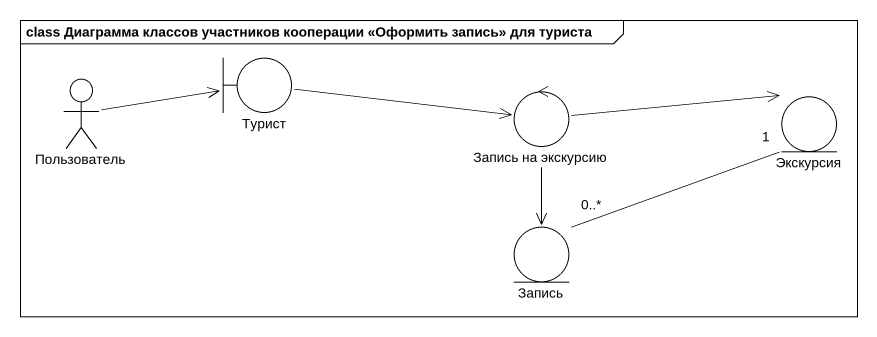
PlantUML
@startuml
mainframe class Диаграмма классов участников кооперации <<Оформить запись>> для туриста
boundary Турист
actor Пользователь
control "Запись на экскурсию" as Запись_на_экскурсию
entity Экскурсия
entity Запись
Турист -right-> Запись_на_экскурсию
Пользователь -right-> Турист
Запись_на_экскурсию -right-> Экскурсия
Запись_на_экскурсию --> Запись
Экскурсия "1" -left- "0..*" Запись
@enduml
